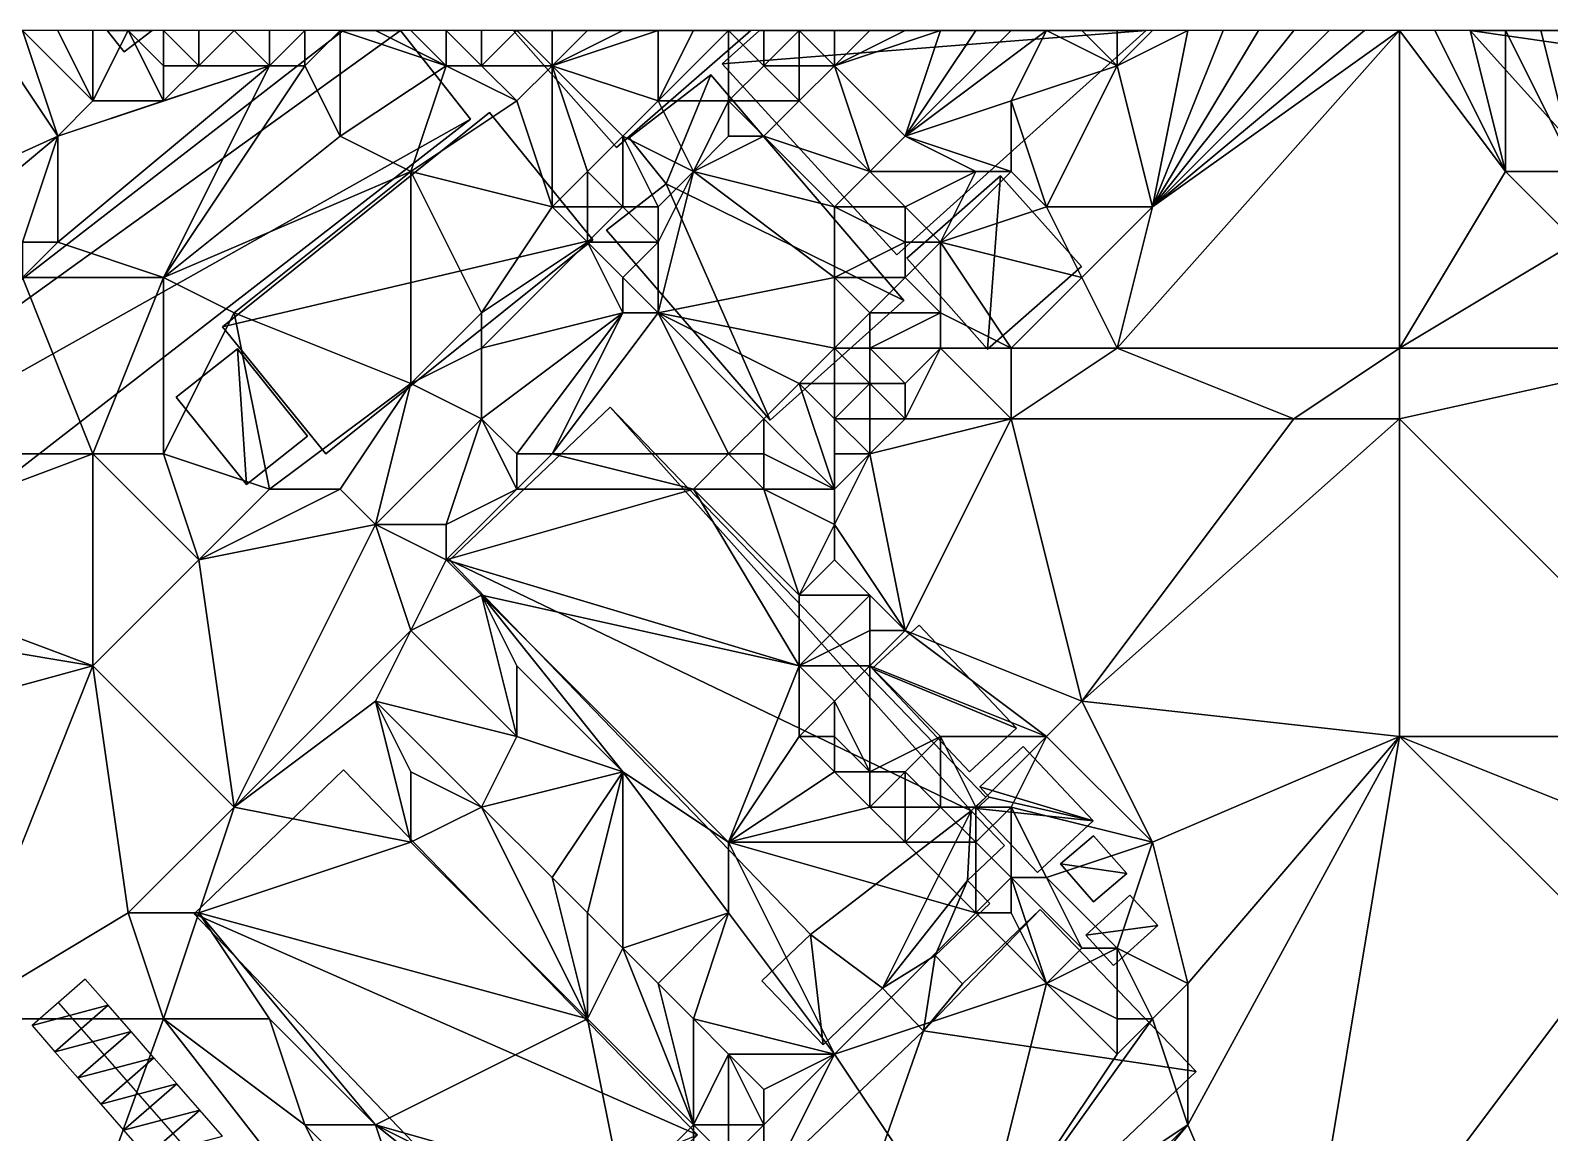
# Model space of a CAD drawing. Header units: metres. Extents: x -1103 to 901, y -902 to 905.
# Drawn here: x -1003.5 to -917.5, y 837.6 to 900 of the extents above; entities that cross this region are included whole.
import ezdxf

# ---------------------------------------------------------------- set-up
doc = ezdxf.new("R2010")
doc.units = ezdxf.units.M
for name, color, linetype in [('OSM_BUILDING_FOOTPRINTS', 7, 'CONTINUOUS'), ('OSM_BUILDING_ROOFS', 1, 'CONTINUOUS'), ('OSM_BUILDING_WALLS', 8, 'CONTINUOUS'), ('OSM_ROAD_AXES', 2, 'CONTINUOUS'), ('OSM_ROAD_SURFACE', 9, 'CONTINUOUS'), ('OSM_TERRAIN', 3, 'CONTINUOUS')]:
    doc.layers.add(name, color=color, linetype=linetype)

msp = doc.modelspace()

# ---------------------------------------------------------------- linework, layer by layer
at = {"layer": 'OSM_BUILDING_FOOTPRINTS'}
for points in [[(-978.624, 894.973, 9.368), (-982.579, 900, 9.368), (-985.827, 900, 9.368), (-1028.455, 866.96, 9.368), (-1023.326, 860.28, 9.368)], [(-996.654, 900, 7.472), (-999.194, 900, 7.472), (-998.234, 898.777, 7.472)], [(-962.741, 900, 11.067), (-976.202, 900, 11.067), (-970.356, 893.37, 11.067)], [(-940.348, 900, 11.616), (-962.258, 900, 11.616), (-964.365, 898.103, 11.616), (-954.482, 887.276, 11.616)], [(-910.068, 898.281, 15.835), (-911.611, 900, 15.835), (-922.002, 900, 15.835), (-915.86, 893.149, 15.835)], [(-969.626, 893.912, 11.39), (-965.017, 897.473, 11.39), (-954.073, 884.7, 11.39), (-961.656, 877.909, 11.39), (-970.92, 888.681, 11.39), (-967.537, 891.302, 11.39), (-969.626, 893.912, 11.39)], [(-977.552, 895.349, 10.484), (-971.693, 888.139, 10.484), (-986.815, 876.007, 10.484), (-992.674, 883.206, 10.484), (-977.552, 895.349, 10.484)], [(-953.919, 887.088, 16.141), (-948.602, 891.767, 16.141), (-944.014, 886.624, 16.141), (-949.342, 881.946, 16.141), (-953.919, 887.088, 16.141)], [(-995.282, 879.214, 10.23), (-991.822, 881.956, 10.23), (-987.854, 877.002, 10.23), (-991.303, 874.27, 10.23), (-995.282, 879.214, 10.23)], [(-959.368, 848.769, 14.202), (-979.818, 869.991, 14.202), (-970.709, 878.65, 14.202), (-949.43, 856.566, 14.202), (-950.259, 855.781, 14.202), (-948.38, 853.823, 14.202), (-950.469, 851.832, 14.202), (-949.209, 850.528, 14.202), (-952.304, 847.586, 14.202), (-950.757, 845.982, 14.202), (-946.357, 850.185, 14.202), (-937.525, 841.017, 14.202), (-961.887, 817.848, 14.202), (-970.421, 826.706, 14.202), (-952.967, 843.317, 14.202), (-955.289, 845.728, 14.202), (-958.649, 842.532, 14.202), (-962.131, 846.148, 14.202), (-959.368, 848.769, 14.202)], [(-953.211, 866.309, 17.042), (-947.706, 860.459, 17.042), (-950.359, 857.992, 17.042), (-955.864, 863.842, 17.042), (-953.211, 866.309, 17.042)], [(-947.319, 859.419, 16.846), (-943.362, 855.217, 16.846), (-946.512, 852.286, 16.846), (-949.939, 855.924, 16.846), (-949.242, 856.566, 16.846), (-949.784, 857.141, 16.846), (-947.319, 859.419, 16.846)], [(-994.276, 849.941, 11.55), (-977.584, 832.523, 11.55), (-979.065, 831.085, 11.55), (-975.782, 827.734, 11.55), (-970.554, 832.789, 11.55), (-965.757, 837.422, 11.55), (-985.82, 858.113, 11.55), (-994.276, 849.941, 11.55)], [(-943.34, 854.376, 16.673), (-941.46, 852.231, 16.673), (-943.339, 850.627, 16.673), (-945.208, 852.773, 16.673), (-943.34, 854.376, 16.673)], [(-941.283, 851.014, 16.04), (-939.703, 849.289, 16.04), (-942.201, 847.022, 16.04), (-943.782, 848.747, 16.04), (-941.283, 851.014, 16.04)]]:
    msp.add_polyline3d(points, close=True, dxfattribs=at)
at = {"layer": 'OSM_BUILDING_ROOFS'}
for points in [[(-1028.455, 866.96, 14.568), (-978.624, 894.973, 14.568), (-982.579, 900, 14.568)], [(-1028.455, 866.96, 14.568), (-982.579, 900, 14.568), (-985.827, 900, 14.568)], [(-999.194, 900, 12.672), (-998.234, 898.777, 12.672), (-996.654, 900, 12.672)], [(-976.202, 900, 21.067), (-970.356, 893.37, 21.067), (-962.741, 900, 21.067)], [(-964.365, 898.103, 16.816), (-954.482, 887.276, 16.816), (-940.348, 900, 16.816)], [(-964.365, 898.103, 16.816), (-940.348, 900, 16.816), (-962.258, 900, 16.816)], [(-922.002, 900, 21.035), (-915.86, 893.149, 21.035), (-910.068, 898.281, 21.035)], [(-922.002, 900, 21.035), (-910.068, 898.281, 21.035), (-911.611, 900, 21.035)], [(-965.017, 897.473, 21.39), (-969.626, 893.912, 21.39), (-967.537, 891.302, 21.39)], [(-967.537, 891.302, 21.39), (-954.073, 884.7, 21.39), (-965.017, 897.473, 21.39)], [(-1028.455, 866.96, 14.568), (-1023.326, 860.28, 14.568), (-978.624, 894.973, 14.568)], [(-971.693, 888.139, 20.484), (-977.552, 895.349, 20.484), (-992.674, 883.206, 20.484)], [(-948.602, 891.767, 26.141), (-953.919, 887.088, 26.141), (-949.342, 881.946, 26.141)], [(-948.602, 891.767, 26.141), (-949.342, 881.946, 26.141), (-944.014, 886.624, 26.141)], [(-967.537, 891.302, 21.39), (-970.92, 888.681, 21.39), (-961.656, 877.909, 21.39)], [(-967.537, 891.302, 21.39), (-961.656, 877.909, 21.39), (-954.073, 884.7, 21.39)], [(-971.693, 888.139, 20.484), (-992.674, 883.206, 20.484), (-986.815, 876.007, 20.484)], [(-991.822, 881.956, 20.23), (-995.282, 879.214, 20.23), (-991.303, 874.27, 20.23)], [(-991.822, 881.956, 20.23), (-991.303, 874.27, 20.23), (-987.854, 877.002, 20.23)], [(-950.259, 855.781, 29.002), (-970.709, 878.65, 29.002), (-979.818, 869.991, 29.002)], [(-950.259, 855.781, 29.002), (-949.43, 856.566, 29.002), (-970.709, 878.65, 29.002)], [(-950.259, 855.781, 29.002), (-979.818, 869.991, 29.002), (-959.368, 848.769, 29.002)], [(-947.706, 860.459, 27.042), (-953.211, 866.309, 27.042), (-955.864, 863.842, 27.042)], [(-947.706, 860.459, 27.042), (-955.864, 863.842, 27.042), (-950.359, 857.992, 27.042)], [(-943.362, 855.217, 26.846), (-947.319, 859.419, 26.846), (-949.784, 857.141, 26.846)], [(-965.757, 837.422, 26.35), (-985.82, 858.113, 26.35), (-994.276, 849.941, 26.35)], [(-943.362, 855.217, 26.846), (-949.784, 857.141, 26.846), (-949.242, 856.566, 26.846)], [(-943.362, 855.217, 26.846), (-949.242, 856.566, 26.846), (-949.939, 855.924, 26.846)], [(-950.259, 855.781, 29.002), (-959.368, 848.769, 29.002), (-955.289, 845.728, 29.002)], [(-955.289, 845.728, 29.002), (-950.469, 851.832, 29.002), (-950.259, 855.781, 29.002)], [(-950.469, 851.832, 29.002), (-948.38, 853.823, 29.002), (-950.259, 855.781, 29.002)], [(-943.362, 855.217, 26.846), (-949.939, 855.924, 26.846), (-946.512, 852.286, 26.846)], [(-941.46, 852.231, 26.673), (-943.34, 854.376, 26.673), (-945.208, 852.773, 26.673)], [(-941.46, 852.231, 26.673), (-945.208, 852.773, 26.673), (-943.339, 850.627, 26.673)], [(-955.289, 845.728, 29.002), (-952.304, 847.586, 29.002), (-950.469, 851.832, 29.002)], [(-952.304, 847.586, 29.002), (-949.209, 850.528, 29.002), (-950.469, 851.832, 29.002)], [(-939.703, 849.289, 26.04), (-941.283, 851.014, 26.04), (-943.782, 848.747, 26.04)], [(-952.967, 843.317, 29.002), (-937.525, 841.017, 29.002), (-946.357, 850.185, 29.002)], [(-952.967, 843.317, 29.002), (-946.357, 850.185, 29.002), (-950.757, 845.982, 29.002)], [(-965.757, 837.422, 26.35), (-994.276, 849.941, 26.35), (-977.584, 832.523, 26.35)], [(-939.703, 849.289, 26.04), (-943.782, 848.747, 26.04), (-942.201, 847.022, 26.04)], [(-959.368, 848.769, 29.002), (-962.131, 846.148, 29.002), (-958.649, 842.532, 29.002)], [(-959.368, 848.769, 29.002), (-958.649, 842.532, 29.002), (-955.289, 845.728, 29.002)], [(-955.289, 845.728, 29.002), (-952.967, 843.317, 29.002), (-952.304, 847.586, 29.002)], [(-952.967, 843.317, 29.002), (-950.757, 845.982, 29.002), (-952.304, 847.586, 29.002)], [(-952.967, 843.317, 29.002), (-970.421, 826.706, 29.002), (-961.887, 817.848, 29.002)], [(-952.967, 843.317, 29.002), (-961.887, 817.848, 29.002), (-937.525, 841.017, 29.002)]]:
    msp.add_3dface(points, dxfattribs=at)
at = {"layer": 'OSM_BUILDING_WALLS'}
for points in [[(-985.827, 900, 9.368), (-1028.455, 866.96, 9.368), (-1028.455, 866.96, 14.568)], [(-985.827, 900, 9.368), (-1028.455, 866.96, 14.568), (-985.827, 900, 14.568)], [(-996.654, 900, 7.472), (-999.194, 900, 7.472), (-999.194, 900, 12.672)], [(-996.654, 900, 7.472), (-999.194, 900, 12.672), (-996.654, 900, 12.672)], [(-999.194, 900, 7.472), (-998.234, 898.777, 7.472), (-998.234, 898.777, 12.672)], [(-999.194, 900, 7.472), (-998.234, 898.777, 12.672), (-999.194, 900, 12.672)], [(-998.234, 898.777, 7.472), (-996.654, 900, 7.472), (-996.654, 900, 12.672)], [(-998.234, 898.777, 7.472), (-996.654, 900, 12.672), (-998.234, 898.777, 12.672)], [(-982.579, 900, 9.368), (-985.827, 900, 9.368), (-985.827, 900, 14.568)], [(-982.579, 900, 9.368), (-985.827, 900, 14.568), (-982.579, 900, 14.568)], [(-978.624, 894.973, 9.368), (-982.579, 900, 9.368), (-982.579, 900, 14.568)], [(-978.624, 894.973, 9.368), (-982.579, 900, 14.568), (-978.624, 894.973, 14.568)], [(-962.741, 900, 11.067), (-976.202, 900, 11.067), (-976.202, 900, 21.067)], [(-962.741, 900, 11.067), (-976.202, 900, 21.067), (-962.741, 900, 21.067)], [(-976.202, 900, 11.067), (-970.356, 893.37, 11.067), (-970.356, 893.37, 21.067)], [(-976.202, 900, 11.067), (-970.356, 893.37, 21.067), (-976.202, 900, 21.067)], [(-970.356, 893.37, 11.067), (-962.741, 900, 11.067), (-962.741, 900, 21.067)], [(-970.356, 893.37, 11.067), (-962.741, 900, 21.067), (-970.356, 893.37, 21.067)], [(-962.258, 900, 11.616), (-964.365, 898.103, 11.616), (-964.365, 898.103, 16.816)], [(-962.258, 900, 11.616), (-964.365, 898.103, 16.816), (-962.258, 900, 16.816)], [(-940.348, 900, 11.616), (-962.258, 900, 11.616), (-962.258, 900, 16.816)], [(-940.348, 900, 11.616), (-962.258, 900, 16.816), (-940.348, 900, 16.816)], [(-954.482, 887.276, 11.616), (-940.348, 900, 11.616), (-940.348, 900, 16.816)], [(-954.482, 887.276, 11.616), (-940.348, 900, 16.816), (-954.482, 887.276, 16.816)], [(-911.611, 900, 15.835), (-922.002, 900, 15.835), (-922.002, 900, 21.035)], [(-911.611, 900, 15.835), (-922.002, 900, 21.035), (-911.611, 900, 21.035)], [(-922.002, 900, 15.835), (-915.86, 893.149, 15.835), (-915.86, 893.149, 21.035)], [(-922.002, 900, 15.835), (-915.86, 893.149, 21.035), (-922.002, 900, 21.035)], [(-965.017, 897.473, 11.39), (-969.626, 893.912, 11.39), (-969.626, 893.912, 21.39)], [(-965.017, 897.473, 11.39), (-969.626, 893.912, 21.39), (-965.017, 897.473, 21.39)], [(-954.073, 884.7, 11.39), (-965.017, 897.473, 11.39), (-965.017, 897.473, 21.39)], [(-954.073, 884.7, 11.39), (-965.017, 897.473, 21.39), (-954.073, 884.7, 21.39)], [(-964.365, 898.103, 11.616), (-954.482, 887.276, 11.616), (-954.482, 887.276, 16.816)], [(-964.365, 898.103, 11.616), (-954.482, 887.276, 16.816), (-964.365, 898.103, 16.816)], [(-1023.326, 860.28, 9.368), (-978.624, 894.973, 9.368), (-978.624, 894.973, 14.568)], [(-1023.326, 860.28, 9.368), (-978.624, 894.973, 14.568), (-1023.326, 860.28, 14.568)], [(-977.552, 895.349, 10.484), (-992.674, 883.206, 10.484), (-992.674, 883.206, 20.484)], [(-977.552, 895.349, 10.484), (-992.674, 883.206, 20.484), (-977.552, 895.349, 20.484)], [(-971.693, 888.139, 10.484), (-977.552, 895.349, 10.484), (-977.552, 895.349, 20.484)], [(-971.693, 888.139, 10.484), (-977.552, 895.349, 20.484), (-971.693, 888.139, 20.484)], [(-969.626, 893.912, 11.39), (-967.537, 891.302, 11.39), (-967.537, 891.302, 21.39)], [(-969.626, 893.912, 11.39), (-967.537, 891.302, 21.39), (-969.626, 893.912, 21.39)], [(-948.602, 891.767, 16.141), (-953.919, 887.088, 16.141), (-953.919, 887.088, 26.141)], [(-948.602, 891.767, 16.141), (-953.919, 887.088, 26.141), (-948.602, 891.767, 26.141)], [(-944.014, 886.624, 16.141), (-948.602, 891.767, 16.141), (-948.602, 891.767, 26.141)], [(-944.014, 886.624, 16.141), (-948.602, 891.767, 26.141), (-944.014, 886.624, 26.141)], [(-967.537, 891.302, 11.39), (-970.92, 888.681, 11.39), (-970.92, 888.681, 21.39)], [(-967.537, 891.302, 11.39), (-970.92, 888.681, 21.39), (-967.537, 891.302, 21.39)], [(-986.815, 876.007, 10.484), (-971.693, 888.139, 10.484), (-971.693, 888.139, 20.484)], [(-986.815, 876.007, 10.484), (-971.693, 888.139, 20.484), (-986.815, 876.007, 20.484)], [(-970.92, 888.681, 11.39), (-961.656, 877.909, 11.39), (-961.656, 877.909, 21.39)], [(-970.92, 888.681, 11.39), (-961.656, 877.909, 21.39), (-970.92, 888.681, 21.39)], [(-953.919, 887.088, 16.141), (-949.342, 881.946, 16.141), (-949.342, 881.946, 26.141)], [(-953.919, 887.088, 16.141), (-949.342, 881.946, 26.141), (-953.919, 887.088, 26.141)], [(-949.342, 881.946, 16.141), (-944.014, 886.624, 16.141), (-944.014, 886.624, 26.141)], [(-949.342, 881.946, 16.141), (-944.014, 886.624, 26.141), (-949.342, 881.946, 26.141)], [(-961.656, 877.909, 11.39), (-954.073, 884.7, 11.39), (-954.073, 884.7, 21.39)], [(-961.656, 877.909, 11.39), (-954.073, 884.7, 21.39), (-961.656, 877.909, 21.39)], [(-992.674, 883.206, 10.484), (-986.815, 876.007, 10.484), (-986.815, 876.007, 20.484)], [(-992.674, 883.206, 10.484), (-986.815, 876.007, 20.484), (-992.674, 883.206, 20.484)], [(-991.822, 881.956, 10.23), (-995.282, 879.214, 10.23), (-995.282, 879.214, 20.23)], [(-991.822, 881.956, 10.23), (-995.282, 879.214, 20.23), (-991.822, 881.956, 20.23)], [(-987.854, 877.002, 10.23), (-991.822, 881.956, 10.23), (-991.822, 881.956, 20.23)], [(-987.854, 877.002, 10.23), (-991.822, 881.956, 20.23), (-987.854, 877.002, 20.23)], [(-995.282, 879.214, 10.23), (-991.303, 874.27, 10.23), (-991.303, 874.27, 20.23)], [(-995.282, 879.214, 10.23), (-991.303, 874.27, 20.23), (-995.282, 879.214, 20.23)], [(-970.709, 878.65, 14.202), (-979.818, 869.991, 14.202), (-979.818, 869.991, 29.002)], [(-970.709, 878.65, 14.202), (-979.818, 869.991, 29.002), (-970.709, 878.65, 29.002)], [(-949.43, 856.566, 14.202), (-970.709, 878.65, 14.202), (-970.709, 878.65, 29.002)], [(-949.43, 856.566, 14.202), (-970.709, 878.65, 29.002), (-949.43, 856.566, 29.002)], [(-991.303, 874.27, 10.23), (-987.854, 877.002, 10.23), (-987.854, 877.002, 20.23)], [(-991.303, 874.27, 10.23), (-987.854, 877.002, 20.23), (-991.303, 874.27, 20.23)], [(-979.818, 869.991, 14.202), (-959.368, 848.769, 14.202), (-959.368, 848.769, 29.002)], [(-979.818, 869.991, 14.202), (-959.368, 848.769, 29.002), (-979.818, 869.991, 29.002)], [(-953.211, 866.309, 17.042), (-955.864, 863.842, 17.042), (-955.864, 863.842, 27.042)], [(-953.211, 866.309, 17.042), (-955.864, 863.842, 27.042), (-953.211, 866.309, 27.042)], [(-947.706, 860.459, 17.042), (-953.211, 866.309, 17.042), (-953.211, 866.309, 27.042)], [(-947.706, 860.459, 17.042), (-953.211, 866.309, 27.042), (-947.706, 860.459, 27.042)], [(-955.864, 863.842, 17.042), (-950.359, 857.992, 17.042), (-950.359, 857.992, 27.042)], [(-955.864, 863.842, 17.042), (-950.359, 857.992, 27.042), (-955.864, 863.842, 27.042)], [(-950.359, 857.992, 17.042), (-947.706, 860.459, 17.042), (-947.706, 860.459, 27.042)], [(-950.359, 857.992, 17.042), (-947.706, 860.459, 27.042), (-950.359, 857.992, 27.042)], [(-947.319, 859.419, 16.846), (-949.784, 857.141, 16.846), (-949.784, 857.141, 26.846)], [(-947.319, 859.419, 16.846), (-949.784, 857.141, 26.846), (-947.319, 859.419, 26.846)], [(-943.362, 855.217, 16.846), (-947.319, 859.419, 16.846), (-947.319, 859.419, 26.846)], [(-943.362, 855.217, 16.846), (-947.319, 859.419, 26.846), (-943.362, 855.217, 26.846)], [(-985.82, 858.113, 11.55), (-994.276, 849.941, 11.55), (-994.276, 849.941, 26.35)], [(-985.82, 858.113, 11.55), (-994.276, 849.941, 26.35), (-985.82, 858.113, 26.35)], [(-965.757, 837.422, 11.55), (-985.82, 858.113, 11.55), (-985.82, 858.113, 26.35)], [(-965.757, 837.422, 11.55), (-985.82, 858.113, 26.35), (-965.757, 837.422, 26.35)], [(-949.784, 857.141, 16.846), (-949.242, 856.566, 16.846), (-949.242, 856.566, 26.846)], [(-949.784, 857.141, 16.846), (-949.242, 856.566, 26.846), (-949.784, 857.141, 26.846)], [(-950.259, 855.781, 14.202), (-949.43, 856.566, 14.202), (-949.43, 856.566, 29.002)], [(-950.259, 855.781, 14.202), (-949.43, 856.566, 29.002), (-950.259, 855.781, 29.002)], [(-949.242, 856.566, 16.846), (-949.939, 855.924, 16.846), (-949.939, 855.924, 26.846)], [(-949.242, 856.566, 16.846), (-949.939, 855.924, 26.846), (-949.242, 856.566, 26.846)], [(-948.38, 853.823, 14.202), (-950.259, 855.781, 14.202), (-950.259, 855.781, 29.002)], [(-948.38, 853.823, 14.202), (-950.259, 855.781, 29.002), (-948.38, 853.823, 29.002)], [(-949.939, 855.924, 16.846), (-946.512, 852.286, 16.846), (-946.512, 852.286, 26.846)], [(-949.939, 855.924, 16.846), (-946.512, 852.286, 26.846), (-949.939, 855.924, 26.846)], [(-946.512, 852.286, 16.846), (-943.362, 855.217, 16.846), (-943.362, 855.217, 26.846)], [(-946.512, 852.286, 16.846), (-943.362, 855.217, 26.846), (-946.512, 852.286, 26.846)], [(-943.34, 854.376, 16.673), (-945.208, 852.773, 16.673), (-945.208, 852.773, 26.673)], [(-943.34, 854.376, 16.673), (-945.208, 852.773, 26.673), (-943.34, 854.376, 26.673)], [(-941.46, 852.231, 16.673), (-943.34, 854.376, 16.673), (-943.34, 854.376, 26.673)], [(-941.46, 852.231, 16.673), (-943.34, 854.376, 26.673), (-941.46, 852.231, 26.673)], [(-950.469, 851.832, 14.202), (-948.38, 853.823, 14.202), (-948.38, 853.823, 29.002)], [(-950.469, 851.832, 14.202), (-948.38, 853.823, 29.002), (-950.469, 851.832, 29.002)], [(-945.208, 852.773, 16.673), (-943.339, 850.627, 16.673), (-943.339, 850.627, 26.673)], [(-945.208, 852.773, 16.673), (-943.339, 850.627, 26.673), (-945.208, 852.773, 26.673)], [(-949.209, 850.528, 14.202), (-950.469, 851.832, 14.202), (-950.469, 851.832, 29.002)], [(-949.209, 850.528, 14.202), (-950.469, 851.832, 29.002), (-949.209, 850.528, 29.002)], [(-943.339, 850.627, 16.673), (-941.46, 852.231, 16.673), (-941.46, 852.231, 26.673)], [(-943.339, 850.627, 16.673), (-941.46, 852.231, 26.673), (-943.339, 850.627, 26.673)], [(-941.283, 851.014, 16.04), (-943.782, 848.747, 16.04), (-943.782, 848.747, 26.04)], [(-941.283, 851.014, 16.04), (-943.782, 848.747, 26.04), (-941.283, 851.014, 26.04)], [(-939.703, 849.289, 16.04), (-941.283, 851.014, 16.04), (-941.283, 851.014, 26.04)], [(-939.703, 849.289, 16.04), (-941.283, 851.014, 26.04), (-939.703, 849.289, 26.04)], [(-952.304, 847.586, 14.202), (-949.209, 850.528, 14.202), (-949.209, 850.528, 29.002)], [(-952.304, 847.586, 14.202), (-949.209, 850.528, 29.002), (-952.304, 847.586, 29.002)], [(-946.357, 850.185, 14.202), (-950.757, 845.982, 14.202), (-950.757, 845.982, 29.002)], [(-946.357, 850.185, 14.202), (-950.757, 845.982, 29.002), (-946.357, 850.185, 29.002)], [(-937.525, 841.017, 14.202), (-946.357, 850.185, 14.202), (-946.357, 850.185, 29.002)], [(-937.525, 841.017, 14.202), (-946.357, 850.185, 29.002), (-937.525, 841.017, 29.002)], [(-994.276, 849.941, 11.55), (-977.584, 832.523, 11.55), (-977.584, 832.523, 26.35)], [(-994.276, 849.941, 11.55), (-977.584, 832.523, 26.35), (-994.276, 849.941, 26.35)], [(-942.201, 847.022, 16.04), (-939.703, 849.289, 16.04), (-939.703, 849.289, 26.04)], [(-942.201, 847.022, 16.04), (-939.703, 849.289, 26.04), (-942.201, 847.022, 26.04)], [(-959.368, 848.769, 14.202), (-962.131, 846.148, 14.202), (-962.131, 846.148, 29.002)], [(-959.368, 848.769, 14.202), (-962.131, 846.148, 29.002), (-959.368, 848.769, 29.002)], [(-943.782, 848.747, 16.04), (-942.201, 847.022, 16.04), (-942.201, 847.022, 26.04)], [(-943.782, 848.747, 16.04), (-942.201, 847.022, 26.04), (-943.782, 848.747, 26.04)], [(-950.757, 845.982, 14.202), (-952.304, 847.586, 14.202), (-952.304, 847.586, 29.002)], [(-950.757, 845.982, 14.202), (-952.304, 847.586, 29.002), (-950.757, 845.982, 29.002)], [(-962.131, 846.148, 14.202), (-958.649, 842.532, 14.202), (-958.649, 842.532, 29.002)], [(-962.131, 846.148, 14.202), (-958.649, 842.532, 29.002), (-962.131, 846.148, 29.002)], [(-958.649, 842.532, 14.202), (-955.289, 845.728, 14.202), (-955.289, 845.728, 29.002)], [(-958.649, 842.532, 14.202), (-955.289, 845.728, 29.002), (-958.649, 842.532, 29.002)], [(-955.289, 845.728, 14.202), (-952.967, 843.317, 14.202), (-952.967, 843.317, 29.002)], [(-955.289, 845.728, 14.202), (-952.967, 843.317, 29.002), (-955.289, 845.728, 29.002)], [(-952.967, 843.317, 14.202), (-970.421, 826.706, 14.202), (-970.421, 826.706, 29.002)], [(-952.967, 843.317, 14.202), (-970.421, 826.706, 29.002), (-952.967, 843.317, 29.002)], [(-961.887, 817.848, 14.202), (-937.525, 841.017, 14.202), (-937.525, 841.017, 29.002)], [(-961.887, 817.848, 14.202), (-937.525, 841.017, 29.002), (-961.887, 817.848, 29.002)]]:
    msp.add_3dface(points, dxfattribs=at)
at = {"layer": 'OSM_ROAD_AXES'}
msp.add_polyline3d([(-925.961, 759.247, 11.192), (-928.647, 761.138, 10.91), (-955.243, 791.539, 12.291), (-1001.947, 844.931, 12.334)], dxfattribs=at)
at = {"layer": 'OSM_ROAD_SURFACE'}
for points in [[(-999.144, 844.764, 12.43), (-1000.442, 846.248, 12.448), (-1003.452, 843.614, 12.33)], [(-999.144, 844.764, 12.43), (-1003.452, 843.614, 12.33), (-1002.155, 842.131, 12.352)], [(-997.847, 843.281, 12.431), (-999.144, 844.764, 12.43), (-1002.155, 842.131, 12.352)], [(-997.847, 843.281, 12.431), (-1002.155, 842.131, 12.352), (-1000.858, 840.648, 12.373)], [(-996.55, 841.798, 12.459), (-997.847, 843.281, 12.431), (-1000.858, 840.648, 12.373)], [(-996.55, 841.798, 12.459), (-1000.858, 840.648, 12.373), (-999.56, 839.165, 12.395)], [(-995.252, 840.315, 12.526), (-996.55, 841.798, 12.459), (-999.56, 839.165, 12.395)], [(-995.252, 840.315, 12.526), (-999.56, 839.165, 12.395), (-998.263, 837.682, 12.417)], [(-993.955, 838.832, 12.592), (-995.252, 840.315, 12.526), (-998.263, 837.682, 12.417)], [(-993.955, 838.832, 12.592), (-998.263, 837.682, 12.417), (-996.966, 836.198, 12.484)], [(-992.658, 837.349, 12.659), (-993.955, 838.832, 12.592), (-996.966, 836.198, 12.484)]]:
    msp.add_3dface(points, dxfattribs=at)
at = {"layer": 'OSM_TERRAIN'}
for points in [[(-1024, 884, 10.758), (-1002, 894, 9.05), (-1006, 900, 8.182)], [(-1006, 900, 8.182), (-1002, 894, 9.05), (-1004, 900, 8.272)], [(-1002, 894, 9.05), (-1000, 896, 9.058), (-1004, 900, 8.272)], [(-1000, 896, 9.058), (-1002, 900, 8.847), (-1004, 900, 8.272)], [(-1000, 896, 9.058), (-1000, 900, 9.406), (-1002, 900, 8.847)], [(-1000, 896, 9.058), (-996, 896, 9.841), (-998, 900, 9.588)], [(-1000, 896, 9.058), (-998, 900, 9.588), (-1000, 900, 9.406)], [(-996, 896, 9.841), (-996, 898, 9.339), (-998, 900, 9.588)], [(-998, 900, 9.588), (-996, 898, 9.339), (-996, 900, 9.512)], [(-996, 898, 9.339), (-994, 898, 9.608), (-996, 900, 9.512)], [(-994, 898, 9.608), (-994, 900, 9.355), (-996, 900, 9.512)], [(-994, 898, 9.608), (-990, 898, 11.098), (-992, 900, 9.408)], [(-994, 898, 9.608), (-992, 900, 9.408), (-994, 900, 9.355)], [(-990, 898, 11.098), (-990, 900, 10.176), (-992, 900, 9.408)], [(-990, 898, 11.098), (-988, 898, 11.551), (-988, 900, 10.9)], [(-990, 898, 11.098), (-988, 900, 10.9), (-990, 900, 10.176)], [(-988, 898, 11.551), (-986, 894, 11.551), (-986, 900, 11.505)], [(-988, 898, 11.551), (-986, 900, 11.505), (-988, 900, 10.9)], [(-986, 894, 11.551), (-980, 898, 11.562), (-986, 900, 11.505)], [(-986, 900, 11.505), (-980, 898, 11.562), (-984, 900, 11.551)], [(-980, 898, 11.562), (-982, 900, 11.416), (-984, 900, 11.551)], [(-980, 898, 11.562), (-980, 900, 11.431), (-982, 900, 11.416)], [(-980, 898, 11.562), (-978, 898, 12.218), (-980, 900, 11.431)], [(-978, 898, 12.218), (-978, 900, 12.446), (-980, 900, 11.431)], [(-978, 898, 12.218), (-974, 898, 13.239), (-976, 900, 13.239)], [(-978, 898, 12.218), (-976, 900, 13.239), (-978, 900, 12.446)], [(-974, 898, 13.239), (-974, 900, 13.239), (-976, 900, 13.239)], [(-974, 898, 13.239), (-972, 900, 13.239), (-974, 900, 13.239)], [(-974, 898, 13.239), (-970, 900, 13.239), (-972, 900, 13.239)], [(-974, 898, 13.239), (-968, 896, 13.239), (-968, 900, 13.239)], [(-974, 898, 13.239), (-968, 900, 13.239), (-970, 900, 13.239)], [(-964, 896, 14.588), (-964, 900, 13.239), (-968, 896, 13.239)], [(-968, 896, 13.239), (-966, 900, 13.239), (-968, 900, 13.239)], [(-968, 896, 13.239), (-964, 900, 13.239), (-966, 900, 13.239)], [(-964, 896, 14.588), (-962, 898, 14.923), (-964, 900, 13.239)], [(-962, 898, 14.923), (-962, 900, 13.705), (-964, 900, 13.239)], [(-962, 898, 14.923), (-960, 898, 16.423), (-960, 900, 14.971)], [(-962, 898, 14.923), (-960, 900, 14.971), (-962, 900, 13.705)], [(-960, 898, 16.423), (-958, 898, 17.089), (-960, 900, 14.971)], [(-958, 898, 17.089), (-958, 900, 16.235), (-960, 900, 14.971)], [(-958, 898, 17.089), (-956, 900, 17.089), (-958, 900, 16.235)], [(-958, 898, 17.089), (-954, 900, 17.089), (-956, 900, 17.089)], [(-958, 898, 17.089), (-954, 894, 17.089), (-952, 900, 17.089)], [(-958, 898, 17.089), (-952, 900, 17.089), (-954, 900, 17.089)], [(-948, 896, 17.089), (-946, 900, 17.089), (-954, 894, 17.089)], [(-954, 894, 17.089), (-950, 900, 17.089), (-952, 900, 17.089)], [(-954, 894, 17.089), (-948, 900, 17.089), (-950, 900, 17.089)], [(-954, 894, 17.089), (-946, 900, 17.089), (-948, 900, 17.089)], [(-948, 896, 17.089), (-942, 898, 17.121), (-946, 900, 17.089)], [(-946, 900, 17.089), (-942, 898, 17.121), (-944, 900, 17.089)], [(-942, 898, 17.121), (-942, 900, 17.089), (-944, 900, 17.089)], [(-926, 882, 20.468), (-926, 900, 17.85), (-942, 882, 19.953)], [(-940, 890, 18.826), (-942, 882, 19.953), (-926, 900, 17.85)], [(-942, 898, 17.121), (-940, 890, 18.826), (-938, 900, 17.172)], [(-942, 898, 17.121), (-938, 900, 17.172), (-940, 900, 17.094)], [(-942, 898, 17.121), (-940, 900, 17.094), (-942, 900, 17.089)], [(-926, 900, 17.85), (-928, 900, 17.801), (-940, 890, 18.826)], [(-940, 890, 18.826), (-928, 900, 17.801), (-930, 900, 17.73)], [(-940, 890, 18.826), (-936, 900, 17.326), (-938, 900, 17.172)], [(-940, 890, 18.826), (-934, 900, 17.529), (-936, 900, 17.326)], [(-940, 890, 18.826), (-930, 900, 17.73), (-932, 900, 17.643)], [(-940, 890, 18.826), (-932, 900, 17.643), (-934, 900, 17.529)], [(-926, 882, 20.468), (-920, 892, 18.772), (-926, 900, 17.85)], [(-926, 900, 17.85), (-920, 892, 18.772), (-924, 900, 17.843)], [(-920, 892, 18.772), (-922, 900, 17.842), (-924, 900, 17.843)], [(-920, 892, 18.772), (-920, 900, 17.842), (-922, 900, 17.842)], [(-920, 892, 18.772), (-916, 892, 18.076), (-920, 900, 17.842)], [(-916, 892, 18.076), (-918, 900, 17.842), (-920, 900, 17.842)], [(-916, 892, 18.076), (-916, 900, 17.842), (-918, 900, 17.842)], [(-1002, 888, 11.387), (-990, 898, 11.098), (-1002, 894, 9.05)], [(-1002, 888, 11.387), (-996, 886, 11.551), (-990, 898, 11.098)], [(-1002, 894, 9.05), (-990, 898, 11.098), (-996, 896, 9.841)], [(-996, 886, 11.551), (-988, 898, 11.551), (-990, 898, 11.098)], [(-996, 886, 11.551), (-986, 894, 11.551), (-988, 898, 11.551)], [(-996, 896, 9.841), (-990, 898, 11.098), (-994, 898, 9.608)], [(-996, 896, 9.841), (-994, 898, 9.608), (-996, 898, 9.339)], [(-982, 892, 12.558), (-980, 898, 11.562), (-986, 894, 11.551)], [(-982, 892, 12.558), (-976, 896, 12.521), (-980, 898, 11.562)], [(-976, 896, 12.521), (-978, 898, 12.218), (-980, 898, 11.562)], [(-976, 896, 12.521), (-974, 898, 13.239), (-978, 898, 12.218)], [(-974, 890, 12.603), (-974, 898, 13.239), (-976, 896, 12.521)], [(-974, 890, 12.603), (-972, 892, 13.179), (-974, 898, 13.239)], [(-972, 892, 13.179), (-970, 894, 13.239), (-974, 898, 13.239)], [(-970, 894, 13.239), (-968, 896, 13.239), (-974, 898, 13.239)], [(-964, 896, 14.588), (-960, 896, 16.691), (-962, 898, 14.923)], [(-960, 896, 16.691), (-960, 898, 16.423), (-962, 898, 14.923)], [(-960, 896, 16.691), (-956, 892, 16.842), (-958, 898, 17.089)], [(-960, 896, 16.691), (-958, 898, 17.089), (-960, 898, 16.423)], [(-956, 892, 16.842), (-954, 894, 17.089), (-958, 898, 17.089)], [(-946, 890, 18.514), (-942, 898, 17.121), (-948, 896, 17.089)], [(-946, 890, 18.514), (-940, 890, 18.826), (-942, 898, 17.121)], [(-1002, 894, 9.05), (-996, 896, 9.841), (-1000, 896, 9.058)], [(-982, 892, 12.558), (-974, 890, 12.603), (-976, 896, 12.521)], [(-970, 894, 13.239), (-966, 892, 15.637), (-968, 896, 13.239)], [(-966, 892, 15.637), (-964, 896, 14.588), (-968, 896, 13.239)], [(-966, 892, 15.637), (-964, 894, 15.517), (-964, 896, 14.588)], [(-964, 894, 15.517), (-962, 894, 15.71), (-964, 896, 14.588)], [(-962, 894, 15.71), (-960, 896, 16.691), (-964, 896, 14.588)], [(-962, 894, 15.71), (-956, 892, 16.842), (-960, 896, 16.691)], [(-948, 892, 18.357), (-948, 896, 17.089), (-954, 894, 17.089)], [(-948, 892, 18.357), (-946, 890, 18.514), (-948, 896, 17.089)], [(-1014, 884, 10.504), (-1002, 894, 9.05), (-1024, 884, 10.758)], [(-1014, 884, 10.504), (-1004, 888, 10.877), (-1002, 894, 9.05)], [(-1004, 888, 10.877), (-1002, 888, 11.387), (-1002, 894, 9.05)], [(-982, 892, 12.558), (-986, 894, 11.551), (-996, 886, 11.551)], [(-970, 890, 14.204), (-970, 894, 13.239), (-972, 892, 13.179)], [(-970, 890, 14.204), (-968, 890, 15.703), (-970, 894, 13.239)], [(-968, 890, 15.703), (-966, 892, 15.637), (-970, 894, 13.239)], [(-966, 892, 15.637), (-958, 890, 15.851), (-962, 894, 15.71)], [(-966, 892, 15.637), (-962, 894, 15.71), (-964, 894, 15.517)], [(-958, 890, 15.851), (-956, 892, 16.842), (-962, 894, 15.71)], [(-956, 892, 16.842), (-950, 892, 18.151), (-954, 894, 17.089)], [(-950, 892, 18.151), (-948, 892, 18.357), (-954, 894, 17.089)], [(-992, 884, 12.57), (-982, 892, 12.558), (-996, 886, 11.551)], [(-992, 884, 12.57), (-982, 880, 12.603), (-982, 892, 12.558)], [(-982, 880, 12.603), (-978, 884, 12.603), (-982, 892, 12.558)], [(-978, 884, 12.603), (-974, 890, 12.603), (-982, 892, 12.558)], [(-974, 890, 12.603), (-972, 890, 13.121), (-972, 892, 13.179)], [(-972, 890, 13.121), (-970, 890, 14.204), (-972, 892, 13.179)], [(-968, 884, 15.73), (-966, 892, 15.637), (-968, 888, 15.467)], [(-968, 884, 15.73), (-958, 886, 15.703), (-966, 892, 15.637)], [(-968, 888, 15.467), (-966, 892, 15.637), (-968, 890, 15.703)], [(-958, 886, 15.703), (-958, 890, 15.851), (-966, 892, 15.637)], [(-958, 890, 15.851), (-954, 890, 17.637), (-956, 892, 16.842)], [(-954, 890, 17.637), (-950, 892, 18.151), (-956, 892, 16.842)], [(-954, 890, 17.637), (-952, 888, 18.554), (-950, 892, 18.151)], [(-952, 888, 18.554), (-948, 892, 18.357), (-950, 892, 18.151)], [(-952, 888, 18.554), (-946, 890, 18.514), (-948, 892, 18.357)], [(-926, 882, 20.468), (-916, 888, 19.012), (-920, 892, 18.772)], [(-920, 892, 18.772), (-916, 888, 19.012), (-916, 892, 18.076)], [(-978, 884, 12.603), (-972, 888, 12.603), (-974, 890, 12.603)], [(-972, 888, 12.603), (-972, 890, 13.121), (-974, 890, 12.603)], [(-972, 888, 12.603), (-968, 888, 15.467), (-970, 890, 14.204)], [(-972, 888, 12.603), (-970, 890, 14.204), (-972, 890, 13.121)], [(-968, 888, 15.467), (-968, 890, 15.703), (-970, 890, 14.204)], [(-958, 886, 15.703), (-954, 888, 18.169), (-958, 890, 15.851)], [(-954, 888, 18.169), (-954, 890, 17.637), (-958, 890, 15.851)], [(-954, 888, 18.169), (-952, 888, 18.554), (-954, 890, 17.637)], [(-944, 886, 18.638), (-946, 890, 18.514), (-952, 888, 18.554)], [(-944, 886, 18.638), (-940, 890, 18.826), (-946, 890, 18.514)], [(-944, 886, 18.638), (-942, 882, 19.953), (-940, 890, 18.826)], [(-1004, 886, 11.528), (-1002, 888, 11.387), (-1004, 888, 10.877)], [(-1004, 886, 11.528), (-996, 886, 11.551), (-1002, 888, 11.387)], [(-978, 882, 12.934), (-970, 884, 15.551), (-972, 888, 12.603)], [(-978, 882, 12.934), (-972, 888, 12.603), (-978, 884, 12.603)], [(-970, 884, 15.551), (-970, 886, 14.599), (-972, 888, 12.603)], [(-970, 886, 14.599), (-968, 888, 15.467), (-972, 888, 12.603)], [(-970, 886, 14.599), (-968, 884, 15.73), (-968, 888, 15.467)], [(-958, 886, 15.703), (-954, 886, 18.068), (-954, 888, 18.169)], [(-952, 884, 18.357), (-952, 888, 18.554), (-954, 886, 18.068)], [(-954, 886, 18.068), (-952, 888, 18.554), (-954, 888, 18.169)], [(-948, 882, 18.746), (-952, 888, 18.554), (-952, 884, 18.357)], [(-948, 882, 18.746), (-944, 886, 18.638), (-952, 888, 18.554)], [(-908, 882, 18.835), (-916, 888, 19.012), (-926, 882, 20.468)], [(-1020, 876, 11.528), (-1000, 876, 11.608), (-1004, 886, 11.528)], [(-1004, 886, 11.528), (-1000, 876, 11.608), (-996, 886, 11.551)], [(-1000, 876, 11.608), (-996, 876, 12.177), (-996, 886, 11.551)], [(-996, 876, 12.177), (-992, 884, 12.57), (-996, 886, 11.551)], [(-970, 884, 15.551), (-968, 884, 15.73), (-970, 886, 14.599)], [(-968, 884, 15.73), (-958, 882, 15.703), (-958, 886, 15.703)], [(-958, 882, 15.703), (-956, 884, 15.982), (-958, 886, 15.703)], [(-956, 884, 15.982), (-954, 886, 18.068), (-958, 886, 15.703)], [(-956, 884, 15.982), (-952, 884, 18.357), (-954, 886, 18.068)], [(-942, 882, 19.953), (-944, 886, 18.638), (-948, 882, 18.746)], [(-990, 874, 12.467), (-992, 884, 12.57), (-996, 876, 12.177)], [(-990, 874, 12.467), (-982, 880, 12.603), (-992, 884, 12.57)], [(-978, 882, 12.934), (-978, 884, 12.603), (-982, 880, 12.603)], [(-978, 878, 14.603), (-976, 876, 16.009), (-970, 884, 15.551)], [(-978, 878, 14.603), (-970, 884, 15.551), (-978, 882, 12.934)], [(-976, 876, 16.009), (-974, 876, 16.556), (-970, 884, 15.551)], [(-974, 876, 16.556), (-968, 884, 15.73), (-970, 884, 15.551)], [(-974, 876, 16.556), (-964, 876, 16.924), (-968, 884, 15.73)], [(-964, 876, 16.924), (-962, 878, 15.805), (-968, 884, 15.73)], [(-962, 878, 15.805), (-960, 880, 15.703), (-968, 884, 15.73)], [(-960, 880, 15.703), (-958, 882, 15.703), (-968, 884, 15.73)], [(-958, 882, 15.703), (-956, 882, 16.165), (-956, 884, 15.982)], [(-956, 882, 16.165), (-952, 882, 18.487), (-952, 884, 18.357)], [(-956, 882, 16.165), (-952, 884, 18.357), (-956, 884, 15.982)], [(-952, 882, 18.487), (-948, 882, 18.746), (-952, 884, 18.357)], [(-982, 880, 12.603), (-978, 878, 14.603), (-978, 882, 12.934)], [(-960, 880, 15.703), (-958, 880, 16.239), (-958, 882, 15.703)], [(-958, 880, 16.239), (-956, 880, 17.223), (-958, 882, 15.703)], [(-956, 880, 17.223), (-956, 882, 16.165), (-958, 882, 15.703)], [(-956, 880, 17.223), (-954, 880, 18.417), (-956, 882, 16.165)], [(-954, 880, 18.417), (-952, 882, 18.487), (-956, 882, 16.165)], [(-954, 878, 18.947), (-948, 878, 19.773), (-952, 882, 18.487)], [(-954, 878, 18.947), (-952, 882, 18.487), (-954, 880, 18.417)], [(-948, 878, 19.773), (-948, 882, 18.746), (-952, 882, 18.487)], [(-948, 878, 19.773), (-942, 882, 19.953), (-948, 882, 18.746)], [(-948, 878, 19.773), (-932, 878, 20.678), (-942, 882, 19.953)], [(-942, 882, 19.953), (-932, 878, 20.678), (-926, 882, 20.468)], [(-926, 878, 20.628), (-926, 882, 20.468), (-932, 878, 20.678)], [(-908, 860, 17.859), (-908, 882, 18.835), (-926, 878, 20.628)], [(-926, 878, 20.628), (-908, 882, 18.835), (-926, 882, 20.468)], [(-986, 874, 12.933), (-982, 880, 12.603), (-990, 874, 12.467)], [(-986, 874, 12.933), (-984, 872, 13.733), (-982, 880, 12.603)], [(-984, 872, 13.733), (-978, 878, 14.603), (-982, 880, 12.603)], [(-962, 878, 15.805), (-958, 874, 18.482), (-960, 880, 15.703)], [(-958, 874, 18.482), (-958, 878, 17.267), (-960, 880, 15.703)], [(-958, 878, 17.267), (-958, 880, 16.239), (-960, 880, 15.703)], [(-958, 878, 17.267), (-956, 878, 18.427), (-956, 880, 17.223)], [(-958, 878, 17.267), (-956, 880, 17.223), (-958, 880, 16.239)], [(-956, 878, 18.427), (-954, 878, 18.947), (-956, 880, 17.223)], [(-954, 878, 18.947), (-954, 880, 18.417), (-956, 880, 17.223)], [(-980, 872, 15.813), (-978, 878, 14.603), (-984, 872, 13.733)], [(-980, 872, 15.813), (-976, 874, 16.554), (-978, 878, 14.603)], [(-976, 874, 16.554), (-976, 876, 16.009), (-978, 878, 14.603)], [(-964, 876, 16.924), (-962, 876, 16.738), (-962, 878, 15.805)], [(-962, 876, 16.738), (-958, 874, 18.482), (-962, 878, 15.805)], [(-958, 874, 18.482), (-958, 876, 18.327), (-958, 878, 17.267)], [(-958, 876, 18.327), (-956, 876, 18.714), (-958, 878, 17.267)], [(-956, 876, 18.714), (-956, 878, 18.427), (-958, 878, 17.267)], [(-956, 876, 18.714), (-954, 878, 18.947), (-956, 878, 18.427)], [(-956, 876, 18.714), (-948, 878, 19.773), (-954, 878, 18.947)], [(-956, 876, 18.714), (-954, 866, 19.241), (-948, 878, 19.773)], [(-944, 862, 19.882), (-948, 878, 19.773), (-954, 866, 19.241)], [(-944, 862, 19.882), (-932, 878, 20.678), (-948, 878, 19.773)], [(-944, 862, 19.882), (-926, 860, 19.512), (-926, 878, 20.628)], [(-944, 862, 19.882), (-926, 878, 20.628), (-932, 878, 20.678)], [(-926, 860, 19.512), (-908, 860, 17.859), (-926, 878, 20.628)], [(-1016, 870, 11.551), (-1000, 876, 11.608), (-1020, 876, 11.528)], [(-1000, 864, 12.305), (-1000, 876, 11.608), (-1016, 870, 11.551)], [(-1000, 864, 12.305), (-994, 870, 12.619), (-1000, 876, 11.608)], [(-1000, 876, 11.608), (-994, 870, 12.619), (-996, 876, 12.177)], [(-994, 870, 12.619), (-990, 874, 12.467), (-996, 876, 12.177)], [(-976, 874, 16.554), (-974, 876, 16.556), (-976, 876, 16.009)], [(-976, 874, 16.554), (-966, 874, 16.675), (-974, 876, 16.556)], [(-966, 874, 16.675), (-964, 876, 16.924), (-974, 876, 16.556)], [(-966, 874, 16.675), (-962, 874, 17.58), (-964, 876, 16.924)], [(-962, 874, 17.58), (-962, 876, 16.738), (-964, 876, 16.924)], [(-962, 874, 17.58), (-958, 874, 18.482), (-962, 876, 16.738)], [(-958, 874, 18.482), (-956, 876, 18.714), (-958, 876, 18.327)], [(-958, 874, 18.482), (-958, 872, 18.543), (-956, 876, 18.714)], [(-958, 872, 18.543), (-954, 866, 19.241), (-956, 876, 18.714)], [(-994, 870, 12.619), (-984, 872, 13.733), (-986, 874, 12.933)], [(-994, 870, 12.619), (-986, 874, 12.933), (-990, 874, 12.467)], [(-980, 872, 15.813), (-980, 870, 16.557), (-976, 874, 16.554)], [(-980, 870, 16.557), (-966, 874, 16.675), (-976, 874, 16.554)], [(-980, 870, 16.557), (-960, 864, 16.648), (-966, 874, 16.675)], [(-960, 864, 16.648), (-960, 868, 16.791), (-966, 874, 16.675)], [(-960, 868, 16.791), (-962, 874, 17.58), (-966, 874, 16.675)], [(-960, 868, 16.791), (-958, 872, 18.543), (-962, 874, 17.58)], [(-958, 872, 18.543), (-958, 874, 18.482), (-962, 874, 17.58)], [(-992, 856, 13.293), (-984, 872, 13.733), (-994, 870, 12.619)], [(-982, 866, 14.432), (-984, 872, 13.733), (-992, 856, 13.293)], [(-982, 866, 14.432), (-980, 870, 16.557), (-984, 872, 13.733)], [(-980, 870, 16.557), (-980, 872, 15.813), (-984, 872, 13.733)], [(-960, 868, 16.791), (-958, 870, 18.188), (-958, 872, 18.543)], [(-958, 870, 18.188), (-954, 866, 19.241), (-958, 872, 18.543)], [(-1000, 864, 12.305), (-1016, 870, 11.551), (-1012, 866, 12.246)], [(-1000, 864, 12.305), (-992, 856, 13.293), (-994, 870, 12.619)], [(-982, 866, 14.432), (-978, 868, 16.622), (-980, 870, 16.557)], [(-978, 868, 16.622), (-960, 864, 16.648), (-980, 870, 16.557)], [(-960, 868, 16.791), (-956, 868, 18.638), (-958, 870, 18.188)], [(-956, 868, 18.638), (-954, 866, 19.241), (-958, 870, 18.188)], [(-976, 860, 15.765), (-978, 868, 16.622), (-982, 866, 14.432)], [(-970, 858, 16.722), (-978, 868, 16.622), (-976, 864, 16.35)], [(-970, 858, 16.722), (-964, 854, 16.648), (-978, 868, 16.622)], [(-976, 860, 15.765), (-976, 864, 16.35), (-978, 868, 16.622)], [(-964, 854, 16.648), (-960, 864, 16.648), (-978, 868, 16.622)], [(-960, 864, 16.648), (-956, 868, 18.638), (-960, 868, 16.791)], [(-960, 864, 16.648), (-956, 866, 18.621), (-956, 868, 18.638)], [(-956, 866, 18.621), (-954, 866, 19.241), (-956, 868, 18.638)], [(-1022, 858, 12.419), (-1000, 864, 12.305), (-1012, 866, 12.246)], [(-992, 856, 13.293), (-984, 862, 14.171), (-982, 866, 14.432)], [(-984, 862, 14.171), (-976, 860, 15.765), (-982, 866, 14.432)], [(-956, 864, 19.161), (-956, 866, 18.621), (-960, 864, 16.648)], [(-956, 864, 19.161), (-946, 860, 19.268), (-954, 866, 19.241)], [(-956, 864, 19.161), (-954, 866, 19.241), (-956, 866, 18.621)], [(-954, 866, 19.241), (-946, 860, 19.268), (-944, 862, 19.882)], [(-1022, 858, 12.419), (-1008, 844, 12.199), (-1000, 864, 12.305)], [(-1008, 844, 12.199), (-998, 850, 12.547), (-1000, 864, 12.305)], [(-998, 850, 12.547), (-992, 856, 13.293), (-1000, 864, 12.305)], [(-970, 858, 16.722), (-976, 864, 16.35), (-976, 860, 15.765)], [(-964, 854, 16.648), (-960, 860, 16.648), (-960, 864, 16.648)], [(-960, 860, 16.648), (-958, 862, 17.426), (-960, 864, 16.648)], [(-958, 862, 17.426), (-956, 864, 19.161), (-960, 864, 16.648)], [(-956, 858, 16.648), (-956, 864, 19.161), (-958, 862, 17.426)], [(-956, 858, 16.648), (-952, 860, 19.285), (-956, 864, 19.161)], [(-952, 860, 19.285), (-946, 860, 19.268), (-956, 864, 19.161)], [(-982, 854, 13.718), (-984, 862, 14.171), (-992, 856, 13.293)], [(-982, 854, 13.718), (-982, 858, 14.22), (-984, 862, 14.171)], [(-982, 858, 14.22), (-978, 856, 15.13), (-984, 862, 14.171)], [(-978, 856, 15.13), (-976, 860, 15.765), (-984, 862, 14.171)], [(-960, 860, 16.648), (-958, 860, 16.648), (-958, 862, 17.426)], [(-958, 860, 16.648), (-956, 858, 16.648), (-958, 862, 17.426)], [(-940, 854, 18.75), (-944, 862, 19.882), (-946, 860, 19.268)], [(-940, 854, 18.75), (-926, 860, 19.512), (-944, 862, 19.882)], [(-978, 856, 15.13), (-970, 858, 16.722), (-976, 860, 15.765)], [(-964, 854, 16.648), (-958, 858, 16.648), (-960, 860, 16.648)], [(-958, 858, 16.648), (-958, 860, 16.648), (-960, 860, 16.648)], [(-958, 858, 16.648), (-956, 858, 16.648), (-958, 860, 16.648)], [(-954, 858, 17.541), (-952, 860, 19.285), (-956, 858, 16.648)], [(-954, 858, 17.541), (-952, 856, 18.327), (-952, 860, 19.285)], [(-952, 856, 18.327), (-950, 856, 19.126), (-952, 860, 19.285)], [(-952, 860, 19.285), (-950, 856, 19.126), (-946, 860, 19.268)], [(-948, 856, 19.088), (-946, 860, 19.268), (-950, 856, 19.126)], [(-948, 856, 19.088), (-940, 854, 18.75), (-946, 860, 19.268)], [(-938, 846, 17.448), (-926, 860, 19.512), (-940, 854, 18.75)], [(-938, 838, 16.54), (-932, 824, 14.308), (-926, 860, 19.512)], [(-938, 838, 16.54), (-926, 860, 19.512), (-938, 846, 17.448)], [(-932, 824, 14.308), (-914, 848, 16.975), (-926, 860, 19.512)], [(-926, 860, 19.512), (-914, 848, 16.975), (-916, 856, 18.054)], [(-916, 856, 18.054), (-908, 860, 17.859), (-926, 860, 19.512)], [(-982, 854, 13.718), (-978, 856, 15.13), (-982, 858, 14.22)], [(-974, 852, 15.576), (-970, 858, 16.722), (-978, 856, 15.13)], [(-972, 850, 15.766), (-970, 858, 16.722), (-974, 852, 15.576)], [(-972, 850, 15.766), (-970, 848, 15.932), (-970, 858, 16.722)], [(-970, 848, 15.932), (-964, 850, 16.843), (-970, 858, 16.722)], [(-964, 850, 16.843), (-964, 854, 16.648), (-970, 858, 16.722)], [(-964, 854, 16.648), (-956, 856, 16.648), (-958, 858, 16.648)], [(-956, 856, 16.648), (-956, 858, 16.648), (-958, 858, 16.648)], [(-956, 856, 16.648), (-954, 856, 16.648), (-954, 858, 17.541)], [(-956, 856, 16.648), (-954, 858, 17.541), (-956, 858, 16.648)], [(-954, 856, 16.648), (-952, 856, 18.327), (-954, 858, 17.541)], [(-994, 850, 13.718), (-992, 856, 13.293), (-998, 850, 12.547)], [(-994, 850, 13.718), (-982, 854, 13.718), (-992, 856, 13.293)], [(-972, 844, 13.754), (-978, 856, 15.13), (-982, 854, 13.718)], [(-972, 844, 13.754), (-974, 852, 15.576), (-978, 856, 15.13)], [(-964, 854, 16.648), (-954, 854, 16.648), (-956, 856, 16.648)], [(-954, 854, 16.648), (-954, 856, 16.648), (-956, 856, 16.648)], [(-954, 854, 16.648), (-952, 856, 18.327), (-954, 856, 16.648)], [(-954, 854, 16.648), (-950, 854, 18.216), (-952, 856, 18.327)], [(-950, 854, 18.216), (-950, 856, 19.126), (-952, 856, 18.327)], [(-948, 852, 18.609), (-948, 856, 19.088), (-950, 854, 18.216)], [(-950, 854, 18.216), (-948, 856, 19.088), (-950, 856, 19.126)], [(-948, 852, 18.609), (-946, 852, 18.939), (-948, 856, 19.088)], [(-948, 856, 19.088), (-946, 852, 18.939), (-940, 854, 18.75)], [(-994, 850, 13.718), (-972, 844, 13.754), (-982, 854, 13.718)], [(-964, 850, 16.843), (-958, 842, 16.598), (-964, 854, 16.648)], [(-958, 842, 16.598), (-950, 850, 16.648), (-964, 854, 16.648)], [(-964, 854, 16.648), (-950, 850, 16.648), (-954, 854, 16.648)], [(-950, 850, 16.648), (-950, 854, 18.216), (-954, 854, 16.648)], [(-950, 850, 16.648), (-948, 852, 18.609), (-950, 854, 18.216)], [(-942, 848, 18.324), (-940, 854, 18.75), (-946, 852, 18.939)], [(-942, 848, 18.324), (-938, 846, 17.448), (-940, 854, 18.75)], [(-972, 844, 13.754), (-972, 850, 15.766), (-974, 852, 15.576)], [(-950, 850, 16.648), (-948, 850, 17.671), (-948, 852, 18.609)], [(-946, 846, 16.843), (-948, 852, 18.609), (-948, 850, 17.671)], [(-946, 846, 16.843), (-944, 848, 18.19), (-948, 852, 18.609)], [(-948, 852, 18.609), (-944, 848, 18.19), (-946, 852, 18.939)], [(-944, 848, 18.19), (-942, 848, 18.324), (-946, 852, 18.939)], [(-1008, 844, 12.199), (-996, 844, 12.416), (-998, 850, 12.547)], [(-996, 844, 12.416), (-994, 850, 13.718), (-998, 850, 12.547)], [(-996, 844, 12.416), (-990, 844, 13.49), (-994, 850, 13.718)], [(-990, 844, 13.49), (-984, 838, 13.607), (-994, 850, 13.718)], [(-984, 838, 13.607), (-972, 844, 13.754), (-994, 850, 13.718)], [(-972, 844, 13.754), (-970, 848, 15.932), (-972, 850, 15.766)], [(-970, 848, 15.932), (-968, 846, 16.03), (-964, 850, 16.843)], [(-966, 844, 16.077), (-964, 850, 16.843), (-968, 846, 16.03)], [(-966, 844, 16.077), (-958, 842, 16.598), (-964, 850, 16.843)], [(-958, 842, 16.598), (-946, 846, 16.843), (-950, 850, 16.648)], [(-946, 846, 16.843), (-948, 850, 17.671), (-950, 850, 16.648)], [(-972, 844, 13.754), (-966, 838, 13.817), (-970, 848, 15.932)], [(-966, 838, 13.817), (-968, 846, 16.03), (-970, 848, 15.932)], [(-942, 844, 17.021), (-942, 848, 18.324), (-946, 846, 16.843)], [(-946, 846, 16.843), (-942, 848, 18.324), (-944, 848, 18.19)], [(-942, 844, 17.021), (-940, 844, 16.79), (-942, 848, 18.324)], [(-940, 844, 16.79), (-938, 846, 17.448), (-942, 848, 18.324)], [(-932, 824, 14.308), (-908, 840, 15.63), (-914, 848, 16.975)], [(-966, 838, 13.817), (-966, 844, 16.077), (-968, 846, 16.03)], [(-958, 842, 16.598), (-950, 830, 16.648), (-946, 846, 16.843)], [(-950, 830, 16.648), (-942, 842, 16.648), (-946, 846, 16.843)], [(-946, 846, 16.843), (-942, 842, 16.648), (-942, 844, 17.021)], [(-938, 838, 16.54), (-938, 846, 17.448), (-940, 844, 16.79)], [(-1004, 822, 12.242), (-996, 844, 12.416), (-1008, 844, 12.199)], [(-1004, 822, 12.242), (-982, 826, 13.151), (-996, 844, 12.416)], [(-982, 826, 13.151), (-988, 838, 12.919), (-996, 844, 12.416)], [(-996, 844, 12.416), (-988, 838, 12.919), (-990, 844, 13.49)], [(-988, 838, 12.919), (-984, 838, 13.607), (-990, 844, 13.49)], [(-984, 838, 13.607), (-970, 834, 13.718), (-972, 844, 13.754)], [(-970, 834, 13.718), (-966, 838, 13.817), (-972, 844, 13.754)], [(-964, 842, 16.075), (-966, 844, 16.077), (-966, 838, 13.817)], [(-964, 842, 16.075), (-958, 842, 16.598), (-966, 844, 16.077)], [(-950, 830, 16.648), (-938, 838, 16.54), (-940, 844, 16.79)], [(-950, 830, 16.648), (-940, 844, 16.79), (-942, 842, 16.648)], [(-942, 842, 16.648), (-940, 844, 16.79), (-942, 844, 17.021)], [(-966, 838, 13.817), (-964, 838, 14.734), (-964, 842, 16.075)], [(-964, 838, 14.734), (-962, 838, 16.055), (-964, 842, 16.075)], [(-962, 838, 16.055), (-962, 840, 15.992), (-964, 842, 16.075)], [(-962, 840, 15.992), (-958, 842, 16.598), (-964, 842, 16.075)], [(-962, 838, 16.055), (-962, 834, 16.648), (-958, 842, 16.598)], [(-962, 838, 16.055), (-958, 842, 16.598), (-962, 840, 15.992)], [(-962, 834, 16.648), (-950, 830, 16.648), (-958, 842, 16.598)], [(-932, 824, 14.308), (-910, 824, 13.208), (-908, 840, 15.63)], [(-982, 826, 13.151), (-982, 832, 13.481), (-988, 838, 12.919)], [(-982, 832, 13.481), (-984, 838, 13.607), (-988, 838, 12.919)], [(-974, 830, 13.676), (-984, 838, 13.607), (-982, 832, 13.481)], [(-974, 830, 13.676), (-972, 832, 13.718), (-984, 838, 13.607)], [(-972, 832, 13.718), (-970, 834, 13.718), (-984, 838, 13.607)], [(-970, 834, 13.718), (-966, 836, 14.252), (-966, 838, 13.817)], [(-966, 836, 14.252), (-964, 836, 15.518), (-966, 838, 13.817)], [(-964, 836, 15.518), (-964, 838, 14.734), (-966, 838, 13.817)], [(-964, 836, 15.518), (-962, 834, 16.648), (-962, 838, 16.055)], [(-964, 836, 15.518), (-962, 838, 16.055), (-964, 838, 14.734)], [(-942, 834, 16.316), (-938, 838, 16.54), (-950, 830, 16.648)], [(-948, 826, 15.266), (-938, 838, 16.54), (-942, 834, 16.316)], [(-948, 826, 15.266), (-932, 824, 14.308), (-938, 838, 16.54)]]:
    msp.add_3dface(points, dxfattribs=at)

doc.saveas('drawing.dxf')
